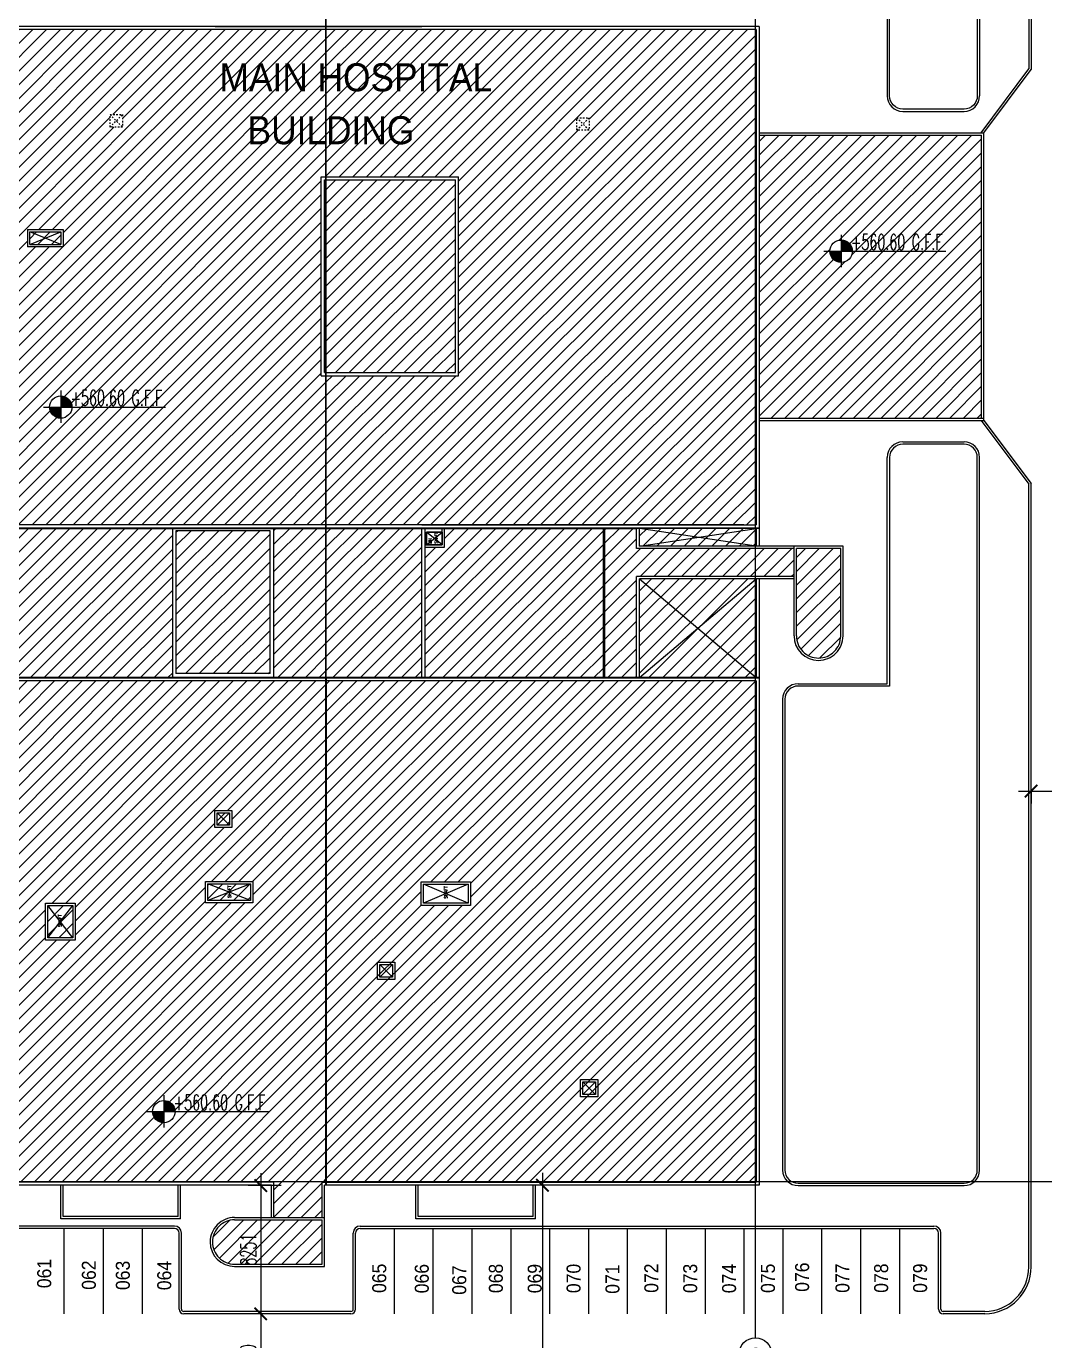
# Model space of a CAD drawing. Extents: x -708 to -403, y -916 to -561.
# Drawn here: x -558 to -492.5, y -784.3 to -699.7 of the extents above; entities that cross this region are included whole.
import ezdxf
from ezdxf.enums import TextEntityAlignment as Align

# ---------------------------------------------------------------- set-up
doc = ezdxf.new("R2010")
doc.units = 0
doc.header["$LTSCALE"] = 0.2
doc.header["$MEASUREMENT"] = 0
doc.header["$PDMODE"] = 3
doc.header["$PDSIZE"] = 5
doc.linetypes.add('CENTERX2', pattern=[4, 2.5, -0.5, 0.5, -0.5])
doc.linetypes.add('HIDDEN', pattern=[0.375, 0.25, -0.125])
doc.layers.get('0').update_dxf_attribs({"color": 11, "linetype": 'CONTINUOUS'})
doc.layers.get('Defpoints').update_dxf_attribs({"linetype": 'CONTINUOUS'})
for name, color, linetype in [('AX', 8, 'CONTINUOUS'), ('AX-CR', 2, 'CONTINUOUS'), ('AX-TXT', 2, 'CONTINUOUS'), ('AXES', 11, 'CENTERX2'), ('CURB', 9, 'CONTINUOUS'), ('dimsite', 4, 'CONTINUOUS'), ('DOOR', 4, 'CONTINUOUS'), ('EJ', 9, 'CONTINUOUS'), ('GARDEN', 3, 'CONTINUOUS'), ('HATCH', 11, 'CONTINUOUS'), ('Level', 2, 'CONTINUOUS'), ('ParkLine', 11, 'CONTINUOUS'), ('PROJ-L', 3, 'CONTINUOUS'), ('Ptext', 11, 'CONTINUOUS'), ('Ramp', 7, 'CONTINUOUS'), ('ROOF', 2, 'CONTINUOUS'), ('SHAFT', 7, 'CONTINUOUS'), ('SHAFTS', 3, 'CONTINUOUS'), ('TXT1', 2, 'CONTINUOUS')]:
    doc.layers.add(name, color=color, linetype=linetype)
doc.styles.add('ROMANS', font='ROMANS.SHX', dxfattribs={"width": 0.6})
doc.styles.add('TTXT', font='swisse.ttf', dxfattribs={"width": 0.6})
doc.dimstyles.new('1-500', dxfattribs={"dimscale": 2, "dimtxt": 0.5, "dimasz": 0.4, "dimexe": 0.4, "dimexo": 0.03, "dimgap": 0.15, "dimtad": 1, "dimdec": 0, "dimlfac": 1000, "dimzin": 13, "dimdsep": 46, "dimtxsty": 'ROMANS', "dimblk": 'ARCHTICK', "dimcen": 0.09, "dimdle": 0.4, "dimclrd": 256, "dimclre": 256, "dimclrt": 2, "dimadec": 0, "dimazin": 0, "dimtfac": 1, "dimtdec": 0, "dimtofl": 0, "dimtmove": 2, "dimatfit": 3, "dimldrblk": 'CLOSEDBLANK', "dimfxl": 0, "dimtolj": 1, "dimtzin": 0, "dimlwd": -1, "dimlwe": -1, "dimarcsym": 0})
pattern_1 = [(45, (584.9421, 779.36706), (-0.44194174, 0.44194174), [])]

# ---------------------------------------------------------------- blocks, each defined once
blk = doc.blocks.new('AXL')
at = {"layer": 'AX-CR'}
blk.add_circle((-350, 0), 350, dxfattribs=at)
at = {"layer": 'AX-TXT', "style": 'ROMANS'}
blk.add_attdef('AX', text='', height=250, dxfattribs=at).set_placement((-350, 0), align=Align.MIDDLE)
blk = doc.blocks.new('_ARCHTICK')
at = {"color": 0, "linetype": 'ByBlock', "const_width": 0.15}
blk.add_lwpolyline([(-0.5, -0.5), (0.5, 0.5)], dxfattribs=at)
blk = doc.blocks.new('*D194')
at = {"layer": 'Defpoints', "color": 0}
for p in [(-541.556, -782.563), (-542.943, -788.563), (-541.556, -788.563)]:
    blk.add_point(p, dxfattribs=at)
at = {"layer": 'dimsite'}
for p, q in [((-542.943, -781.763), (-542.943, -789.363)), ((-541.616, -782.563), (-543.743, -782.563)), ((-541.616, -788.563), (-543.743, -788.563))]:
    blk.add_line(p, q, dxfattribs=at)
at = {"layer": 'dimsite', "xscale": 0.8, "yscale": 0.8, "zscale": 0.8}
for p, rotation in [((-542.943, -782.563), 90), ((-542.943, -788.563), 270)]:
    blk.add_blockref('_ARCHTICK', p, dxfattribs=dict(at, rotation=rotation))
at = {"layer": 'dimsite', "color": 2, "insert": (-543.743, -785.563), "char_height": 1, "attachment_point": 5, "rotation": 90, "style": 'ROMANS'}
blk.add_mtext('\\A1;6000', dxfattribs=at)
blk = doc.blocks.new('_ClosedBlank')
at = {"color": 0, "linetype": 'ByBlock', "lineweight": -2}
for p, q in [((-1, 0.17), (0, 0)), ((-1, 0.17), (-1, -0.17)), ((0, 0), (-1, -0.17))]:
    blk.add_line(p, q, dxfattribs=at)
blk = doc.blocks.new('*D195')
at = {"layer": 'Defpoints', "color": 0}
for p in [(-541.556, -774.312), (-542.943, -782.563), (-541.556, -782.563)]:
    blk.add_point(p, dxfattribs=at)
at = {"layer": 'dimsite'}
for p, q in [((-542.943, -773.512), (-542.943, -783.363)), ((-541.616, -774.312), (-543.743, -774.312)), ((-541.616, -782.563), (-543.743, -782.563))]:
    blk.add_line(p, q, dxfattribs=at)
at = {"layer": 'dimsite', "xscale": 0.8, "yscale": 0.8, "zscale": 0.8}
for p, rotation in [((-542.943, -774.312), 90), ((-542.943, -782.563), 270)]:
    blk.add_blockref('_ARCHTICK', p, dxfattribs=dict(at, rotation=rotation))
at = {"layer": 'dimsite', "color": 2, "insert": (-543.743, -778.438), "char_height": 1, "attachment_point": 5, "rotation": 90, "style": 'ROMANS'}
blk.add_mtext('\\A1;8251', dxfattribs=at)
blk = doc.blocks.new('*D198')
at = {"layer": 'Defpoints', "color": 0}
for p in [(-493.392, -748.82), (-487.392, -748.923), (-487.392, -750.1)]:
    blk.add_point(p, dxfattribs=at)
at = {"layer": 'dimsite'}
for p, q in [((-487.392, -750.04), (-487.392, -748.123)), ((-494.192, -748.923), (-486.592, -748.923)), ((-493.392, -748.88), (-493.392, -749.723))]:
    blk.add_line(p, q, dxfattribs=at)
at = {"layer": 'dimsite', "xscale": 0.8, "yscale": 0.8, "zscale": 0.8, "rotation": 180}
blk.add_blockref('_ARCHTICK', (-493.392, -748.923), dxfattribs=at)
at = {"layer": 'dimsite', "xscale": 0.8, "yscale": 0.8, "zscale": 0.8}
blk.add_blockref('_ARCHTICK', (-487.392, -748.923), dxfattribs=at)
at = {"layer": 'dimsite', "color": 2, "insert": (-490.392, -748.123), "char_height": 1, "attachment_point": 5, "style": 'ROMANS'}
blk.add_mtext('\\A1;6000', dxfattribs=at)
blk = doc.blocks.new('*D282')
at = {"layer": 'Defpoints', "color": 0}
for p in [(-523.734, -774.292), (-524.821, -811.322), (-523.007, -811.322)]:
    blk.add_point(p, dxfattribs=at)
at = {"layer": 'dimsite'}
for p, q in [((-524.821, -773.492), (-524.821, -812.122)), ((-523.794, -774.292), (-525.621, -774.292)), ((-523.067, -811.322), (-525.621, -811.322))]:
    blk.add_line(p, q, dxfattribs=at)
at = {"layer": 'dimsite', "xscale": 0.8, "yscale": 0.8, "zscale": 0.8}
for p, rotation in [((-524.821, -774.292), 90), ((-524.821, -811.322), 270)]:
    blk.add_blockref('_ARCHTICK', p, dxfattribs=dict(at, rotation=rotation))
at = {"layer": 'dimsite', "color": 2, "insert": (-525.621, -792.807), "char_height": 1, "attachment_point": 5, "rotation": 90, "style": 'ROMANS'}
blk.add_mtext('\\A1;37030', dxfattribs=at)
blk = doc.blocks.new('A$C65A359D9')
at = {"layer": 'HATCH'}
h = blk.add_hatch(dxfattribs=at)
h.set_pattern_fill('ANSI31', color=256, scale=5, style=0)
h.set_pattern_definition(pattern_1)
h.paths.add_polyline_path([(45.9, 69.965), (46.2, 69.965), (46.2, 79.441), (15, 79.441), (15, 47.565), (46.2, 47.565), (46.2, 57.165), (45.9, 57.165)])
h.paths.add_polyline_path([(27, 65.465), (27, 66.565), (29.3, 66.565), (29.3, 65.465)], flags=16)
h.paths.add_polyline_path([(29.86, 55.15, -1), (28.42, 55.15, -1)], flags=16)
h.paths.add_polyline_path([(29.14, 55.502, -0.414214), (29.492, 55.15), (29.14, 55.15), (29.14, 54.798, -0.414214), (28.788, 55.15), (29.14, 55.15)], flags=0)
h.paths.add_polyline_path([(27.15, 65.615), (27.15, 66.415), (29.15, 66.415), (29.15, 65.615)], flags=0)
h.paths.add_polyline_path([(21.5, 65.765), (20.7, 65.765), (20.7, 66.565), (21.5, 66.565)], flags=16)
h.paths.add_polyline_path([(32.31, 73.165), (32.31, 73.965), (33.11, 73.965), (33.11, 73.165)], flags=16)
h.paths.add_polyline_path([(73.82, 79.441), (46.22, 79.441), (46.22, 69.965), (54.72, 69.965), (54.72, 57.165), (46.22, 57.165), (46.22, 47.565), (73.065, 47.565), (73.82, 47.565)])
h.paths.add_polyline_path([(62.33, 72.965), (62.33, 73.765), (63.13, 73.765), (63.13, 72.965)], flags=16)
h.paths.add_polyline_path([(54.52, 69.765), (46.22, 69.765), (46.22, 57.365), (54.52, 57.365)])
h.paths.add_polyline_path([(29.639, 54.987), (36.681, 54.987), (36.681, 56.487), (29.639, 56.487)], flags=24)
h.paths.add_polyline_path([(37.764, 74.747), (56.519, 74.747), (56.519, 77.597), (37.764, 77.597)], flags=9)
h.paths.add_polyline_path([(39.929, 71.58), (51.9, 71.58), (51.9, 74.431), (39.929, 74.431)], flags=9)
h = blk.add_hatch(dxfattribs=at)
h.set_pattern_fill('ANSI31', color=256, scale=5, style=0)
h.set_pattern_definition(pattern_1)
h.paths.add_polyline_path([(88.37, 72.645), (74.07, 72.645), (74.07, 54.445), (88.37, 54.445)])
h.paths.add_polyline_path([(78.61, 65.177, -1), (80.05, 65.177, -1)], flags=16)
h.paths.add_polyline_path([(79.33, 64.825, -0.414214), (78.978, 65.177), (79.33, 65.177), (79.33, 65.529, -0.414214), (79.682, 65.177), (79.33, 65.177)], flags=0)
h.paths.add_polyline_path([(79.829, 65.014), (86.871, 65.014), (86.871, 66.514), (79.829, 66.514)], flags=24)
h = blk.add_hatch(dxfattribs=at)
h.set_pattern_fill('ANSI31', color=256, scale=5, style=0)
h.set_pattern_definition(pattern_1)
h.paths.add_polyline_path([(22.35, 47.345), (15, 47.345), (15, 46.2), (22.35, 46.2)], flags=17)
h.paths.add_polyline_path([(24.6, 47.345), (22.55, 47.345), (22.55, 46.05), (15, 46.05), (15, 44.25), (22.55, 44.25), (22.55, 37.745), (24.6, 37.745)])
h.paths.add_polyline_path([(22.35, 44.1), (15, 44.1), (15, 37.745), (22.35, 37.745)])
h.paths.add_polyline_path([(15, 46.05), (7.875, 46.05), (7.875, 44.25), (15, 44.25)])
h.paths.add_polyline_path([(36.35, 47.345), (24.8, 47.345), (24.8, 37.745), (36.35, 37.745)])
h.paths.add_polyline_path([(42.6, 47.195), (36.55, 47.195), (36.55, 37.995), (42.6, 37.995)])
h.paths.add_polyline_path([(46.2, 47.345), (42.85, 47.345), (42.85, 37.745), (46.2, 37.745)])
h.paths.add_polyline_path([(52.37, 47.345), (46.22, 47.345), (46.22, 37.745), (52.37, 37.745)])
h.paths.add_polyline_path([(64.02, 47.345), (53.82, 47.345), (53.82, 46.145), (52.57, 46.145), (52.57, 37.745), (64.02, 37.745)])
h.paths.add_polyline_path([(66.17, 44.25), (73.82, 44.25), (73.82, 46.05), (66.17, 46.05), (66.17, 47.345), (64.12, 47.345), (64.12, 37.745), (66.17, 37.745)])
h.paths.add_polyline_path([(70.12, 40.923), (66.37, 44.1), (66.37, 37.745)], flags=17)
h.paths.add_polyline_path([(73.82, 44.058), (73.82, 44.1), (66.37, 44.1), (70.12, 40.923)], flags=17)
h.paths.add_polyline_path([(73.82, 44.058), (70.12, 40.923), (73.82, 37.787)])
h.paths.add_polyline_path([(70.12, 40.923), (66.37, 37.745), (73.82, 37.745), (73.82, 37.787)])
h = blk.add_hatch(dxfattribs=at)
h.set_pattern_fill('ANSI31', color=256, scale=5, style=0)
h.set_pattern_definition(pattern_1)
h.paths.add_polyline_path([(70.12, 46.773), (66.37, 47.345), (66.37, 46.2)])
h.paths.add_polyline_path([(73.82, 47.337), (73.82, 47.345), (66.37, 47.345), (70.12, 46.773)])
h.paths.add_polyline_path([(73.82, 47.337), (70.12, 46.773), (73.82, 46.208)])
h.paths.add_polyline_path([(70.12, 46.773), (66.37, 46.2), (73.82, 46.2), (73.82, 46.208)])
h.paths.add_polyline_path([(79.305, 46.05), (76.455, 46.05), (76.455, 40.424, 0.414214), (77.88, 38.999, 0.414214), (79.305, 40.424)])
h = blk.add_hatch(dxfattribs=at)
h.set_pattern_fill('ANSI31', color=256, scale=5, style=0)
h.set_pattern_definition(pattern_1)
h.paths.add_polyline_path([(76.305, 46.05), (73.82, 46.05), (73.82, 44.25), (76.305, 44.25)])
h = blk.add_hatch(dxfattribs=at)
h.set_pattern_fill('ANSI31', color=256, scale=5, style=0)
h.set_pattern_definition(pattern_1)
h.paths.add_polyline_path([(46.2, 37.525), (15, 37.525), (15, 5.305), (46.2, 5.305)])
h.paths.add_polyline_path([(28.15, 23.225), (29.556, 23.225), (30.075, 23.225), (30.075, 20.85), (28.15, 20.85)], flags=16)
h.paths.add_polyline_path([(28.3, 23.075), (29.925, 23.075), (29.925, 21), (28.3, 21)], flags=0)
h.paths.add_polyline_path([(38.45, 24.625), (41.5, 24.625), (41.5, 23.25), (38.45, 23.25)], flags=16)
h.paths.add_polyline_path([(38.6, 24.475), (41.35, 24.475), (41.35, 23.4), (38.6, 23.4)], flags=0)
h.paths.add_polyline_path([(39.05, 28.1), (39.05, 29.2), (40.15, 29.2), (40.15, 28.1)], flags=16)
h.paths.add_polyline_path([(39.2, 28.25), (39.2, 29.05), (40, 29.05), (40, 28.25)], flags=0)
h.paths.add_polyline_path([(36.492, 9.813, -1), (35.052, 9.813, -1)], flags=16)
h.paths.add_polyline_path([(35.772, 10.165, -0.414214), (36.124, 9.813), (35.772, 9.813), (35.772, 9.462, -0.414214), (35.42, 9.813), (35.772, 9.813)], flags=0)
h.paths.add_polyline_path([(73.82, 37.525), (46.22, 37.525), (46.22, 5.305), (73.82, 5.305)])
h.paths.add_polyline_path([(52.32, 24.6), (55.49, 24.6), (55.49, 23.076), (52.32, 23.076)], flags=16)
h.paths.add_polyline_path([(55.34, 23.225), (55.34, 23.225), (55.338, 23.226), (55.338, 23.226)], flags=0)
h.paths.add_polyline_path([(55.34, 24.45), (55.34, 24.45)], flags=0)
h.paths.add_polyline_path([(45.95, 5.305), (42.85, 5.305), (42.85, 3), (45.95, 3)])
h.paths.add_polyline_path([(45.95, 2.85), (40.324, 2.85, 0.411701), (38.9, 1.437, 0.41673), (40.324, 0), (45.95, 0)])
h.paths.add_polyline_path([(36.271, 9.651), (43.313, 9.651), (43.313, 11.151), (36.271, 11.151)], flags=24)
h.paths.add_polyline_path([(40.143, 23.486), (40.143, 24.444), (39.843, 24.444), (39.843, 23.486)], flags=8)
h.paths.add_polyline_path([(29.235, 21.627), (29.235, 22.584), (28.935, 22.584), (28.935, 21.627)], flags=8)
h.paths.add_polyline_path([(54.058, 23.445), (54.058, 24.402), (53.758, 24.402), (53.758, 23.445)], flags=8)
h.paths.add_polyline_path([(40.449, -0.292), (40.449, 2.151), (41.949, 2.151), (41.949, -0.292)], flags=9)

msp = doc.modelspace()

# ---------------------------------------------------------------- linework, layer by layer
at = {"layer": 'AXES', "ltscale": 1500}
for p, q in [((-511.1221, -784.1041), (-511.1221, -646.3848)), ((-491.6406, -774.0621), (-583.0705, -774.0621))]:
    msp.add_line(p, q, dxfattribs=at)
at = {"layer": 'CURB'}
for p, q in [((-493.5421, -652.1073), (-493.5421, -702.4603)), ((-493.3921, -652.1073), (-493.3921, -702.5074)), ((-496.6072, -706.5721), (-493.5421, -702.4603)), ((-496.4221, -706.5721), (-493.3921, -702.5074)), ((-496.6072, -725.0721), (-493.5421, -729.1838)), ((-496.4221, -725.0721), (-493.3921, -729.1367)), ((-493.5421, -779.5369), (-493.5421, -729.1838)), ((-493.3921, -779.5369), (-493.3921, -729.1367)), ((-502.6471, -733.1671), (-502.6471, -731.274)), ((-548.4921, -776.9134), (-572.7921, -776.9134)), ((-548.4921, -777.0634), (-572.7921, -777.0634)), ((-536.5421, -776.9134), (-499.6421, -776.9134)), ((-536.5421, -777.0634), (-499.6421, -777.0634)), ((-548.1921, -782.2634), (-548.1921, -777.3634)), ((-548.0421, -782.2634), (-548.0421, -777.3634)), ((-536.9921, -782.2634), (-536.9921, -777.3634)), ((-536.8421, -782.2634), (-536.8421, -777.3634)), ((-499.3421, -782.2634), (-499.3421, -777.3634)), ((-499.1921, -782.2634), (-499.1921, -777.3634)), ((-537.1421, -782.4134), (-547.8921, -782.4134)), ((-537.1421, -782.5634), (-547.8921, -782.5634)), ((-496.3921, -782.4134), (-499.0421, -782.4134)), ((-496.3921, -782.5634), (-499.0421, -782.5634)), ((-496.3721, -782.4134), (-499.0221, -782.4134)), ((-496.3721, -782.5634), (-499.0221, -782.5634))]:
    msp.add_line(p, q, dxfattribs=at)
for centre, radius, start, end in [((-548.4921, -777.3634), 0.45, 0, 90), ((-548.4921, -777.3634), 0.3, 0, 90), ((-536.5421, -777.3634), 0.45, 90, 180), ((-536.5421, -777.3634), 0.3, 90, 180), ((-499.6421, -777.3634), 0.45, 0, 90), ((-499.6421, -777.3634), 0.3, 0, 90), ((-496.3978, -779.5578), 2.8557, 270.489145, 0.398577), ((-496.3978, -779.5578), 3.0057, 270.489145, 0.398577), ((-547.8921, -782.2634), 0.3, 180, 270), ((-547.8921, -782.2634), 0.15, 180, 270), ((-537.1421, -782.2634), 0.15, 270, 0), ((-537.1421, -782.2634), 0.3, 270, 0), ((-499.0421, -782.2634), 0.3, 180, 270), ((-499.0421, -782.2634), 0.15, 180, 270)]:
    msp.add_arc(centre, radius, start, end, dxfattribs=at)
at = {"layer": 'DOOR', "color": 0, "linetype": 'Continuous'}
for p, q in [((-532.5721, -741.6221), (-532.5721, -732.0221)), ((-532.3721, -741.6221), (-532.3721, -732.0221))]:
    msp.add_line(p, q, dxfattribs=at)
at = {"layer": 'EJ'}
for p, q in [((-538.7421, -774.2921), (-538.7421, -657.4363)), ((-538.7221, -774.2921), (-538.7221, -657.4363)), ((-518.7221, -699.7263), (-520.8221, -699.7263)), ((-510.8721, -732.0021), (-570.1921, -732.0021)), ((-511.8767, -732.0021), (-570.1921, -732.0021)), ((-510.8721, -732.0221), (-570.1921, -732.0221)), ((-548.5921, -732.0021), (-560.1421, -732.0021)), ((-548.5921, -732.0221), (-560.1421, -732.0221)), ((-518.7221, -732.0021), (-532.5721, -732.0021)), ((-518.7221, -732.0021), (-520.8221, -732.0021)), ((-518.7221, -732.0221), (-520.8221, -732.0221)), ((-510.8721, -741.6221), (-570.1921, -741.6221)), ((-510.8721, -741.6421), (-570.1921, -741.6421))]:
    msp.add_line(p, q, dxfattribs=at)
at = {"layer": 'EJ', "color": 8}
for p, q in [((-548.5921, -699.7263), (-560.1421, -699.7263)), ((-542.6421, -699.7263), (-548.5921, -699.7263)), ((-545.8671, -699.7263), (-532.5721, -699.7263)), ((-538.7221, -732.0021), (-532.5721, -732.0021)), ((-538.7221, -732.0221), (-532.5721, -732.0221)), ((-560.1421, -741.6421), (-542.0921, -741.6421))]:
    msp.add_line(p, q, dxfattribs=at)
at = {"layer": 'GARDEN'}
for p, q in [((-496.7021, -673.8959), (-496.7021, -704.1909)), ((-502.6471, -689.6271), (-502.6471, -704.1909)), ((-501.6471, -705.1909), (-497.7021, -705.1909)), ((-501.6471, -726.4532), (-497.7021, -726.4532)), ((-502.6471, -742.0171), (-502.6471, -727.4532)), ((-496.7021, -757.7482), (-496.7021, -727.4532)), ((-508.3721, -742.0171), (-502.6471, -742.0171)), ((-509.3721, -743.0171), (-509.3721, -773.3121)), ((-496.7021, -773.3121), (-496.7021, -743.0171)), ((-508.3721, -774.3121), (-497.7021, -774.3121))]:
    msp.add_line(p, q, dxfattribs=at)
for points in [[(-496.8521, -673.8959), (-496.8521, -704.1909, -0.4142136), (-497.7021, -705.0409), (-501.6471, -705.0409, -0.4142136), (-502.4971, -704.1909), (-502.4971, -689.4771), (-508.3721, -689.4771, -0.4142136), (-509.2221, -688.6271), (-509.2221, -658.3321, -0.4142136), (-508.3721, -657.4821), (-497.7021, -657.4821, -0.4142136), (-496.8521, -658.3321), (-496.8521, -688.6271)], [(-496.8521, -757.7482), (-496.8521, -727.4532, 0.4142136), (-497.7021, -726.6032), (-501.6471, -726.6032, 0.4142136), (-502.4971, -727.4532), (-502.4971, -742.1671), (-508.3721, -742.1671, 0.4142136), (-509.2221, -743.0171), (-509.2221, -773.3121, 0.4142136), (-508.3721, -774.1621), (-497.7021, -774.1621, 0.4142136), (-496.8521, -773.3121), (-496.8521, -743.0171)]]:
    msp.add_lwpolyline(points, format="xyb", dxfattribs=at)
for centre, start, end in [((-501.6471, -704.1909), 180, 270), ((-497.7021, -704.1909), 270, 0), ((-501.6471, -727.4532), 90, 180), ((-497.7021, -727.4532), 0, 90), ((-508.3721, -743.0171), 90, 180), ((-508.3721, -773.3121), 180, 270), ((-497.7021, -773.3121), 270, 0)]:
    msp.add_arc(centre, 1, start, end, dxfattribs=at)
at = {"layer": 'Level'}
for p, q in [((-505.6122, -713.1246), (-505.6122, -715.2148)), ((-506.73, -714.1903), (-498.881, -714.1903)), ((-555.8022, -723.1513), (-555.8022, -725.2414)), ((-556.92, -724.217), (-549.0711, -724.217)), ((-549.1701, -768.4879), (-549.1701, -770.578)), ((-550.288, -769.5536), (-542.439, -769.5536))]:
    msp.add_line(p, q, dxfattribs=at)
at = {"layer": 'Level', "const_width": 0.7037}
for points in [[(-505.2603, -714.1903, 0.4142136), (-505.6122, -713.8385, 0.4142136)], [(-505.964, -714.1903, 0.4142136), (-505.6122, -714.5422)], [(-556.154, -724.217, 0.4142136), (-555.8022, -724.5688)], [(-555.4503, -724.217, 0.4142136), (-555.8022, -723.8651, 0.4142136)], [(-549.522, -769.5536, 0.4142136), (-549.1701, -769.9054)], [(-548.8183, -769.5536, 0.4142136), (-549.1701, -769.2017, 0.4142136)]]:
    msp.add_lwpolyline(points, format="xyb", dxfattribs=at)
at = {"layer": 'Level'}
for centre in [(-505.6122, -714.1903), (-555.8022, -724.217), (-549.1701, -769.5536)]:
    msp.add_circle(centre, 0.72, dxfattribs=at)
at = {"layer": 'ParkLine'}
for p, q in [((-555.5721, -782.5634), (-555.5721, -777.0634)), ((-555.5721, -782.5634), (-555.5721, -777.0634)), ((-553.0521, -782.5634), (-553.0521, -777.0634)), ((-550.5521, -782.5634), (-550.5521, -777.0634)), ((-534.3421, -782.5634), (-534.3421, -777.0634)), ((-531.8421, -782.5634), (-531.8421, -777.0634)), ((-529.3421, -782.5634), (-529.3421, -777.0634)), ((-526.8421, -782.5634), (-526.8421, -777.0634)), ((-524.3421, -782.5634), (-524.3421, -777.0634)), ((-521.8421, -782.5634), (-521.8421, -777.0634)), ((-519.3421, -782.5634), (-519.3421, -777.0634)), ((-516.8421, -782.5634), (-516.8421, -777.0634)), ((-514.3421, -782.5634), (-514.3421, -777.0634)), ((-511.8421, -782.5634), (-511.8421, -777.0634)), ((-509.3421, -782.5634), (-509.3421, -777.0634)), ((-506.8421, -782.5634), (-506.8421, -777.0634)), ((-504.3421, -782.5634), (-504.3421, -777.0634)), ((-501.8421, -782.5634), (-501.8421, -777.0634))]:
    msp.add_line(p, q, dxfattribs=at)
at = {"layer": 'PROJ-L'}
for p, q in [((-555.7921, -776.4421), (-555.7921, -774.2921)), ((-555.6421, -776.2921), (-555.6421, -774.2921)), ((-548.2433, -776.2921), (-548.2433, -774.2921)), ((-548.0933, -776.4421), (-548.0933, -774.2921)), ((-532.9721, -776.4421), (-532.9721, -774.2921)), ((-532.8221, -776.2921), (-532.8221, -774.2921)), ((-525.4233, -776.2921), (-525.4233, -774.2921)), ((-525.2733, -776.4421), (-525.2733, -774.2921)), ((-548.2433, -776.2921), (-555.6421, -776.2921)), ((-525.4233, -776.2921), (-532.8221, -776.2921)), ((-548.0933, -776.4421), (-555.7921, -776.4421)), ((-525.2733, -776.4421), (-532.9721, -776.4421))]:
    msp.add_line(p, q, dxfattribs=at)
at = {"layer": 'ROOF', "linetype": 'Continuous'}
for p, q in [((-511.0721, -699.9263), (-569.9921, -699.9263)), ((-510.8721, -699.7263), (-562.3921, -699.7263)), ((-511.0721, -699.9263), (-511.0721, -731.8021)), ((-510.8721, -699.7263), (-510.8721, -732.0021)), ((-539.0421, -709.4021), (-530.2221, -709.4021)), ((-539.0421, -722.2021), (-539.0421, -709.4021)), ((-538.8421, -709.6021), (-530.4221, -709.6021)), ((-538.8421, -722.0021), (-538.8421, -709.6021)), ((-530.4221, -722.0021), (-530.4221, -709.6021)), ((-530.2221, -722.2021), (-530.2221, -709.4021)), ((-557.9421, -712.8021), (-557.9421, -713.9021)), ((-557.9421, -712.8021), (-555.6421, -712.8021)), ((-557.7921, -712.9521), (-555.7921, -712.9521)), ((-555.7921, -713.7521), (-557.7921, -712.9521)), ((-557.7921, -713.7521), (-555.7921, -712.9521)), ((-557.7921, -713.7521), (-557.7921, -712.9521)), ((-555.7921, -712.9521), (-555.7921, -713.7521)), ((-555.6421, -712.8021), (-555.6421, -713.9021)), ((-557.7921, -713.7521), (-555.7921, -713.7521)), ((-555.6421, -713.9021), (-557.9421, -713.9021)), ((-539.0421, -722.2021), (-530.2221, -722.2021)), ((-538.8421, -722.0021), (-530.4221, -722.0021)), ((-511.0721, -732.0221), (-511.0721, -733.1671)), ((-510.8721, -732.0221), (-510.8721, -733.1671)), ((-508.6371, -738.9426), (-508.6371, -733.1671)), ((-505.4871, -733.1671), (-508.6371, -733.1671)), ((-505.4871, -738.9426), (-505.4871, -733.1671)), ((-508.4871, -738.9426), (-508.4871, -733.3171)), ((-505.6371, -733.3171), (-508.4871, -733.3171)), ((-505.6371, -738.9426), (-505.6371, -733.3171)), ((-511.0721, -735.2671), (-511.0721, -741.6221)), ((-510.8721, -735.2671), (-510.8721, -741.6221)), ((-510.8721, -741.6421), (-510.8721, -774.2921)), ((-511.0721, -741.8421), (-511.0721, -774.0921)), ((-542.2421, -774.2921), (-570.1921, -774.2921)), ((-542.0921, -774.0921), (-569.9921, -774.0921)), ((-538.9921, -774.0921), (-532.9721, -774.0921)), ((-510.8721, -774.2921), (-538.8421, -774.2921)), ((-532.9721, -774.0921), (-511.0721, -774.0921))]:
    msp.add_line(p, q, dxfattribs=at)
at = {"layer": 'ROOF'}
for p, q in [((-510.8721, -706.5721), (-496.4221, -706.5721)), ((-510.8721, -706.7221), (-496.5721, -706.7221)), ((-496.5721, -724.9221), (-496.5721, -706.7221)), ((-496.4221, -725.0721), (-496.4221, -706.5721)), ((-510.8721, -724.9221), (-496.4221, -724.9221)), ((-510.8721, -725.0721), (-496.4221, -725.0721)), ((-511.8767, -731.8021), (-569.9921, -731.8021)), ((-562.3921, -732.0221), (-518.7221, -732.0221)), ((-548.5921, -741.6221), (-548.5921, -732.0221)), ((-542.3421, -732.1721), (-548.3921, -732.1721)), ((-548.3921, -732.1721), (-548.3921, -741.3721)), ((-542.3421, -741.3721), (-542.3421, -732.1721)), ((-542.0921, -741.6221), (-542.0921, -732.0221)), ((-532.5721, -731.8021), (-511.0721, -731.8021)), ((-518.7721, -732.0021), (-511.0721, -732.0021)), ((-511.0721, -732.0221), (-518.7721, -732.0221)), ((-570.1921, -741.6421), (-510.8721, -741.6421)), ((-542.3421, -741.3721), (-548.3921, -741.3721)), ((-538.7421, -741.6421), (-538.7421, -774.2921)), ((-538.7221, -741.6421), (-538.7221, -774.2921)), ((-511.0721, -741.8421), (-569.9921, -741.8421)), ((-542.2421, -776.3671), (-542.2421, -774.2921)), ((-542.0921, -776.3671), (-542.0921, -774.0921)), ((-538.9921, -776.3671), (-538.9921, -774.0921)), ((-538.8421, -776.3671), (-538.8421, -774.2921)), ((-544.6176, -776.3671), (-538.8421, -776.3671)), ((-538.8421, -779.5171), (-538.8421, -776.3671)), ((-544.6176, -776.5171), (-538.9921, -776.5171)), ((-538.9921, -779.3671), (-538.9921, -776.5171)), ((-544.6176, -779.3671), (-538.9921, -779.3671)), ((-544.6176, -779.5171), (-538.8421, -779.5171))]:
    msp.add_line(p, q, dxfattribs=at)
at = {"layer": 'ROOF', "color": 7}
for p, q in [((-520.9221, -732.0221), (-520.9221, -741.6221)), ((-520.8221, -732.0221), (-520.8221, -741.6221)), ((-518.7721, -733.3171), (-518.7721, -732.0221)), ((-518.5721, -733.1671), (-518.5721, -732.0221)), ((-508.6371, -733.1671), (-518.5721, -733.1671)), ((-508.6371, -733.3171), (-518.7721, -733.3171)), ((-508.6371, -735.1171), (-518.7721, -735.1171)), ((-518.7721, -741.6221), (-518.7721, -735.1171)), ((-508.6371, -735.2671), (-518.5721, -735.2671)), ((-518.5721, -741.6221), (-518.5721, -735.2671))]:
    msp.add_line(p, q, dxfattribs=at)
at = {"layer": 'ROOF', "linetype": 'Continuous'}
for radius, start, end in [(1.575, 180, 270), (1.425, 179.999976, 270), (1.575, 270, 0.000028), (1.425, 270, 0.000025)]:
    msp.add_arc((-507.0621, -738.9426), radius, start, end, dxfattribs=at)
at = {"layer": 'ROOF'}
for radius, start, end in [(1.575, 89.999972, 180), (1.425, 89.999975, 180), (1.575, 180, 270), (1.425, 180, 270.000024)]:
    msp.add_arc((-544.6176, -777.9421), radius, start, end, dxfattribs=at)
at = {"layer": 'SHAFT', "linetype": 'HIDDEN'}
for p, q in [((-552.6321, -706.2021), (-551.8321, -705.4021)), ((-552.6321, -705.4021), (-551.8321, -706.2021)), ((-522.6121, -706.4021), (-521.8121, -705.6021)), ((-522.6121, -705.6021), (-521.8121, -706.4021)), ((-522.6121, -706.4021), (-522.6121, -705.6021)), ((-522.6121, -705.6021), (-521.8121, -705.6021)), ((-521.8121, -705.6021), (-521.8121, -706.4021)), ((-521.8121, -706.4021), (-522.6121, -706.4021))]:
    msp.add_line(p, q, dxfattribs=at)
at = {"layer": 'SHAFT', "linetype": 'ByBlock'}
for p, q in [((-531.2721, -733.0721), (-532.2721, -732.2721)), ((-532.2721, -733.0721), (-531.2721, -732.2721))]:
    msp.add_line(p, q, dxfattribs=at)
at = {"layer": 'SHAFT', "linetype": 'Continuous'}
for p, q in [((-518.5721, -733.1671), (-511.0721, -732.0221)), ((-511.0721, -733.1671), (-518.5721, -732.0221)), ((-518.5721, -741.6221), (-511.0721, -735.2671)), ((-518.5721, -735.2671), (-511.0721, -741.6221))]:
    msp.add_line(p, q, dxfattribs=at)
at = {"layer": 'SHAFT', "linetype": 'HIDDEN'}
msp.add_lwpolyline([(-552.6321, -706.2021), (-552.6321, -705.4021), (-551.8321, -705.4021), (-551.8321, -706.2021)], close=True, dxfattribs=at)
at = {"layer": 'SHAFT', "color": 7, "linetype": 'Continuous'}
for points in [[(-532.3721, -733.0721), (-531.2721, -733.0721), (-531.2721, -732.0221)], [(-532.3721, -733.2221), (-531.1221, -733.2221), (-531.1221, -732.0221)]]:
    msp.add_lwpolyline(points, dxfattribs=at)
at = {"layer": 'SHAFT', "linetype": 'ByBlock'}
msp.add_lwpolyline([(-532.2721, -733.0721), (-532.2721, -732.2721), (-531.2721, -732.2721), (-531.2721, -733.0721)], close=True, dxfattribs=at)
msp.add_lwpolyline([(-532.2721, -733.0721), (-532.2721, -732.2721), (-531.2721, -732.2721), (-531.2721, -733.0721)], close=True, dxfattribs=at)
at = {"layer": 'SHAFT', "linetype": 'ByBlock', "ltscale": 0.3}
msp.add_lwpolyline([(-531.2721, -733.0721), (-531.2721, -732.2721), (-532.2721, -732.2721), (-532.2721, -733.0721)], close=True, dxfattribs=at)
at = {"layer": 'SHAFTS', "color": 97, "linetype": 'Continuous'}
for p, q in [((-545.7421, -751.1171), (-544.9421, -750.3171)), ((-545.7421, -750.3171), (-544.9421, -751.1171)), ((-543.5921, -755.9671), (-546.3421, -754.8921)), ((-543.5921, -754.8921), (-546.3421, -755.9671)), ((-529.6021, -756.1421), (-532.4721, -754.9171)), ((-529.6021, -754.9171), (-532.4721, -756.1421)), ((-555.0171, -758.3671), (-556.6421, -756.2921)), ((-556.6421, -758.3671), (-555.0171, -756.2921)), ((-555.0171, -758.3671), (-556.6421, -756.2921)), ((-535.2721, -760.0921), (-534.4721, -760.8921)), ((-535.2721, -760.8921), (-534.4721, -760.0921)), ((-522.2121, -767.6421), (-521.4121, -768.4421)), ((-522.2121, -768.4421), (-521.4121, -767.6421))]:
    msp.add_line(p, q, dxfattribs=at)
at = {"layer": 'SHAFTS', "linetype": 'Continuous'}
for p, q in [((-543.5921, -755.9671), (-546.3421, -754.8921)), ((-543.5921, -754.8921), (-546.3421, -755.9671)), ((-529.6021, -756.1421), (-532.4721, -754.9171)), ((-529.6021, -754.9171), (-532.4721, -756.1421))]:
    msp.add_line(p, q, dxfattribs=at)
at = {"layer": 'SHAFTS', "color": 7}
for p, q in [((-532.6221, -756.2911), (-532.6221, -754.7671)), ((-532.6221, -754.7671), (-529.4521, -754.7671)), ((-532.4721, -756.1411), (-532.4721, -754.9171)), ((-532.4721, -754.9171), (-529.6021, -754.9171)), ((-529.6021, -754.9171), (-529.6021, -756.1411)), ((-529.4521, -754.7671), (-529.4521, -756.2911)), ((-556.7921, -758.5171), (-556.7921, -756.1421)), ((-556.7921, -756.1421), (-555.3859, -756.1421)), ((-555.3859, -756.1421), (-554.8671, -756.1421)), ((-554.8671, -756.1421), (-554.8671, -758.5171)), ((-529.4521, -756.2911), (-532.6221, -756.2911)), ((-529.6021, -756.1411), (-532.4721, -756.1411)), ((-554.8671, -758.5171), (-556.7921, -758.5171))]:
    msp.add_line(p, q, dxfattribs=at)
at = {"layer": 'SHAFTS'}
msp.add_line((-556.6421, -758.3671), (-555.0171, -756.2921), dxfattribs=at)
at = {"layer": 'SHAFTS', "color": 7}
for points in [[(-545.8921, -751.2671), (-545.8921, -750.1671), (-544.7921, -750.1671), (-544.7921, -751.2671)], [(-545.7421, -751.1171), (-545.7421, -750.3171), (-544.9421, -750.3171), (-544.9421, -751.1171)], [(-546.4921, -756.1171), (-546.4921, -754.7421), (-543.4421, -754.7421), (-543.4421, -756.1171)], [(-546.3421, -755.9671), (-546.3421, -754.8921), (-543.5921, -754.8921), (-543.5921, -755.9671)], [(-556.6421, -758.3671), (-556.6421, -756.2921), (-555.0171, -756.2921), (-555.0171, -758.3671)], [(-535.4221, -761.0421), (-535.4221, -759.9421), (-534.3221, -759.9421), (-534.3221, -761.0421)], [(-535.2721, -760.8921), (-535.2721, -760.0921), (-534.4721, -760.0921), (-534.4721, -760.8921)], [(-522.3621, -768.5921), (-522.3621, -767.4921), (-521.2621, -767.4921), (-521.2621, -768.5921)], [(-522.2121, -768.4421), (-522.2121, -767.6421), (-521.4121, -767.6421), (-521.4121, -768.4421)]]:
    msp.add_lwpolyline(points, close=True, dxfattribs=at)

# ---------------------------------------------------------------- block references
at = {"layer": 'AX', "xscale": 0.003000000000042746, "yscale": 0.003000000000042746, "zscale": 0.003}
msp.add_blockref('AXL', (-510.0721, -785.1541), dxfattribs=at).add_auto_attribs({'AX': 'C'})
at = {"layer": 'Ramp'}
msp.add_blockref('A$C65A359D9', (-584.9421, -779.3671), dxfattribs=at)

# ---------------------------------------------------------------- texts
at = {"layer": 'Level', "color": 2, "style": 'ROMANS', "width": 0.6}
for p in [(-504.9778, -714.103), (-555.1679, -724.1297), (-548.5358, -769.4663)]:
    msp.add_text('+560.60 G.F.F', height=1, dxfattribs=at).set_placement(p)
at = {"layer": 'Ptext', "style": 'TTXT', "width": 0.9}
for s, p in [('061', (-556.4168, -780.9153)), ('062', (-553.5453, -781.0186)), ('063', (-551.3591, -781.0356)), ('064', (-548.6948, -781.0444)), ('065', (-534.8673, -781.2229)), ('066', (-532.1314, -781.2426)), ('067', (-529.7209, -781.3379)), ('068', (-527.3667, -781.2306)), ('069', (-524.8667, -781.2394)), ('070', (-522.3667, -781.2317)), ('071', (-519.8667, -781.2744)), ('072', (-517.3667, -781.2125)), ('073', (-514.8667, -781.2295)), ('074', (-512.3667, -781.2383)), ('075', (-509.8667, -781.2229)), ('076', (-507.6696, -781.148)), ('077', (-505.0744, -781.2127)), ('078', (-502.5845, -781.2121)), ('079', (-500.0804, -781.2134))]:
    msp.add_text(s, height=0.9, rotation=90, dxfattribs=at).set_placement(p)
at = {"layer": 'SHAFT', "style": 'ROMANS', "width": 0.8}
for s, p in [('SHAFT', (-531.6404, -732.6343)), ('MH', (-532.0403, -732.8353))]:
    msp.add_text(s, height=0.2, rotation=90, dxfattribs=at).set_placement(p, align=Align.MIDDLE)
at = {"layer": 'SHAFT', "style": 'ROMANS'}
for p in [(-544.9493, -755.4021), (-531.0345, -755.4436), (-555.8575, -757.2619)]:
    msp.add_text('SHAFT', height=0.2, rotation=90, dxfattribs=at).set_placement(p, align=Align.MIDDLE)
at = {"layer": 'TXT1', "color": 6, "style": 'TTXT', "width": 0.9}
for s, height, p in [('MAIN HOSPITAL', 1.805319, (-536.8214, -702.9986)), ('BUILDING', 1.80532, (-538.4249, -706.4037))]:
    msp.add_text(s, height=height, dxfattribs=at).set_placement(p, align=Align.MIDDLE)

# ---------------------------------------------------------------- dimensions: what is measured, and where the dimension line sits
at = {"layer": 'dimsite'}
for base, p1, p2, angle, picture, middle in [((-487.3921, -748.9229), (-493.3921, -748.8195), (-487.3921, -750.1), 180, '*D198', (-490.3921, -748.1229)), ((-524.8209, -811.3221), (-523.7344, -774.2921), (-523.0071, -811.3221), 90, '*D282', (-525.6209, -792.8071))]:
    dim = msp.add_linear_dim(base=base, p1=p1, p2=p2, angle=angle, dimstyle='1-500', dxfattribs=at)
    dim.commit()
    dim.dimension.update_dxf_attribs({"geometry": picture, "text_midpoint": middle})
for p1, p2, picture, middle in [((-541.5563, -774.3121), (-541.5563, -782.5634), '*D195', (-543.7427, -778.4377)), ((-541.5563, -782.5634), (-541.5563, -788.5634), '*D194', (-543.7427, -785.5634))]:
    dim = msp.add_aligned_dim(p1=p1, p2=p2, distance=-1.3864, dimstyle='1-500', dxfattribs=at)
    dim.commit()
    dim.dimension.update_dxf_attribs({"geometry": picture, "text_midpoint": middle})

doc.saveas('drawing.dxf')
